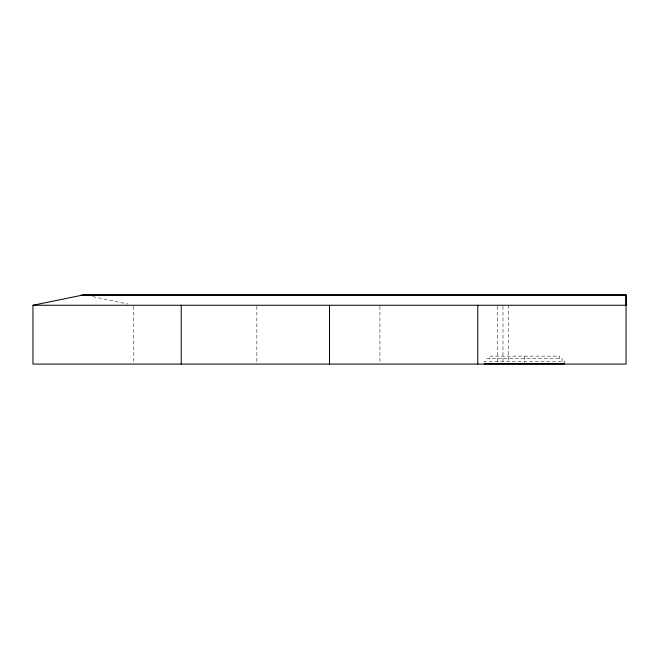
<?xml version="1.0" encoding="UTF-8"?>
<svg xmlns="http://www.w3.org/2000/svg" width="659" height="659" viewBox="0 0 659 659"><rect width="100%" height="100%" fill="white"/><g stroke="black" fill="none" stroke-linecap="round" stroke-linejoin="round"><path stroke-width="0.49" stroke-dasharray="3.29 2.47" d="M92.655 296.599L127.772 303.997M564.714 363.842L564.714 361.272L484.126 361.272L484.126 363.842M562.152 361.272L562.152 358.702L486.696 358.702L486.696 361.272M559.582 358.702L559.582 356.132L489.266 356.132L489.266 358.702M524.424 356.132L524.424 363.842M508.237 305.257L508.237 362.046M502.982 306.27L502.982 362.046M497.578 306.27L497.578 362.046M379.922 306.27L379.922 362.046M256.853 306.27L256.853 364.073M133.785 306.27L133.785 364.073"/><path stroke-width="0.99" d="M626.05 294.927L626.05 305.257L32.966 305.257L32.966 364.073L626.05 364.073L626.05 294.927L83.372 294.927L32.966 305.257M81.115 295.125L626.05 295.125M484.126 363.842L564.714 363.842M83.372 294.927L87.647 295.545M477.775 305.257L477.775 364.073M329.508 305.257L329.508 364.073M181.233 305.257L181.233 364.073"/></g></svg>
